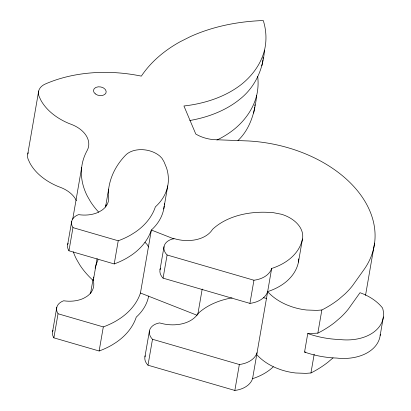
<?xml version="1.0" encoding="UTF-8"?>
<svg xmlns="http://www.w3.org/2000/svg" width="411" height="411" viewBox="0 0 411 411"><rect width="100%" height="100%" fill="white"/><g stroke="black" fill="none" stroke-linecap="round" stroke-linejoin="round"><path stroke-width="0.62" d="M27.763 153.991L38.675 91.011M52.608 331.492L56.78 307.413M67.692 244.432L71.704 221.277M72.732 219.14L81.676 167.498M148.669 296.059A73.415 49.967 9.8 0 1 136.277 317.092A88.185 60.016 9.8 0 1 116.03 342.461L112.167 344.906A88.185 60.016 9.8 0 1 99.133 350.999L53.872 337.842L58.043 313.763A15.556 10.588 9.8 0 1 63.664 300.775A28.066 19.101 9.8 0 0 83.628 298.299L86.721 296.537A28.066 19.101 9.8 0 0 93.287 280.59L97.109 258.545M164.184 206.055A73.415 49.967 9.8 0 1 151.361 230.026A88.185 60.016 9.8 0 1 131.114 255.401L127.246 257.846A88.185 60.016 9.8 0 1 114.217 263.939L68.956 250.782L72.968 227.627A15.556 10.588 9.8 0 1 78.588 214.64A28.066 19.101 9.8 0 0 98.553 212.163L101.645 210.401A28.066 19.101 9.8 0 0 108.211 194.454A119.308 81.198 9.8 0 1 125.576 155.204A21.685 14.76 9.8 0 1 159.869 156.118L161.96 158.286L164.066 161.872L166.517 167.847A73.415 49.967 9.8 0 1 155.368 206.872A88.185 60.016 9.8 0 1 135.127 232.246L131.258 234.691A88.185 60.016 9.8 0 1 118.229 240.784L72.968 227.627M90.512 293.778L92.973 279.578M105.606 206.641L108.643 189.122M99.133 350.999L103.305 326.92A88.185 60.016 9.8 0 0 116.339 320.827L120.202 318.381A88.185 60.016 9.8 0 0 140.449 293.007L151.361 230.026L173.992 238.925M114.217 263.939L118.229 240.784M163.748 208.999L167.76 185.844M144.924 356.871L149.414 330.937M160.002 269.811L164.015 246.657M273.274 366.828A65.385 44.501 9.8 0 1 252.57 378.68A26.463 18.012 9.8 0 1 246.302 386.443L244.684 387.419A26.463 18.012 9.8 0 1 234.845 390.45L147.996 365.204L152.491 339.27A16.183 11.015 9.8 0 1 159.571 322.912A31.817 21.655 9.8 0 0 174.983 324.798L178.744 324.438A31.817 21.655 9.8 0 0 197.943 313.634A72.567 49.392 9.8 0 1 232.081 297.872M163.08 278.144L167.092 254.99A16.183 11.015 9.8 0 1 174.172 238.627A31.817 21.655 9.8 0 0 189.584 240.517L193.345 240.158A31.817 21.655 9.8 0 0 212.544 229.353A72.567 49.392 9.8 0 1 267.684 212.323L272.365 212.482L281.627 214.295A30.435 20.714 9.8 0 1 302.465 238.95L298.453 262.105A65.385 44.501 9.8 0 1 267.648 291.62A26.463 18.012 9.8 0 1 261.386 299.383L259.767 300.354A26.463 18.012 9.8 0 1 249.929 303.39L163.08 278.144A16.183 11.015 9.8 0 1 160.501 268.183M197.732 314.867L202.202 289.056M237.964 140.547C250.273 128.833 254.964 111.91 256.654 95.501A115.116 78.347 9.8 0 0 257.697 76.513M189.815 120.505A115.116 78.347 9.8 0 0 239.274 99.673C254.964 87.558 263.014 69.634 264.514 50.116A115.116 78.347 9.8 0 0 263.297 20.55A166.378 113.236 9.8 0 0 190.231 36.677L180.003 41.824A166.378 113.236 9.8 0 0 141.343 76.127A125.011 85.082 9.8 0 0 99.37 72.439C81.044 73.066 62.703 76.513 45.816 83.787A17.786 12.104 9.8 0 0 39.749 97.797L40.792 100.058A56.204 38.254 9.8 0 0 68.863 123.434L71.293 124.353A28.652 19.502 9.8 0 1 86.819 151.114A96.611 65.755 9.8 0 0 87.43 196.309L90.672 201.904A96.611 65.755 9.8 0 0 98.655 212.127M234.845 390.45L239.341 364.516A26.463 18.012 9.8 0 0 249.179 361.485L250.797 360.514A26.463 18.012 9.8 0 0 257.06 352.746M249.929 303.39L253.941 280.235A26.463 18.012 9.8 0 0 263.78 277.199L265.398 276.228A26.463 18.012 9.8 0 0 271.661 268.465A65.385 44.501 9.8 0 0 302.465 238.95M252.57 378.68L271.661 268.465M380.288 334.225A42.574 28.976 9.8 0 1 336.542 358.048A73.677 50.147 9.8 0 1 304.551 352.063L307.757 333.542L317.837 333.151A130.975 89.141 9.8 0 0 334.965 322.291L340.801 317.261A130.975 89.141 9.8 0 0 348.364 309.062L360.01 292.704A44.768 30.471 9.8 0 1 382.579 308.065A42.574 28.976 9.8 0 1 339.753 339.522A73.677 50.147 9.8 0 1 307.757 333.542M256.741 354.601A48.827 33.229 9.8 0 0 275.909 367.855L280.646 369.664A48.827 33.229 9.8 0 0 295.73 372.993L305.948 373.363L310.937 372.977L314.189 354.179M317.837 333.151L321.844 309.997A130.975 89.141 9.8 0 0 338.977 299.136L344.814 294.106A130.975 89.141 9.8 0 0 352.371 285.907L364.023 269.549A121.394 82.621 9.8 0 0 248.342 140.963L215.343 139.704A29.33 19.964 9.8 0 1 195.775 134.017L183.928 105.981A115.116 78.347 9.8 0 0 242.002 83.931C252.688 75.228 261.139 63.602 264.514 50.116M365.523 295.375L374.58 243.101M380.16 335.474L383.371 316.953M256.654 95.501C253.279 108.982 244.822 120.613 234.142 129.311A115.116 78.347 9.8 0 1 216.926 140.053M333.013 357.883L328.065 362.117A130.975 89.141 9.8 0 1 310.937 372.977M321.844 309.997L316.86 310.382L306.637 310.012A48.827 33.229 9.8 0 1 291.558 306.683L286.821 304.88A48.827 33.229 9.8 0 1 267.648 291.62M304.551 352.063L305.82 352.063M263.23 297.621L266.482 298.443M167.092 254.99L253.941 280.235M152.491 339.27L239.341 364.516M58.043 313.763L103.305 326.92M140.449 293.007L197.028 315.252M144.944 242.254L147.04 244.422L148.546 246.985M298.725 258.889A30.435 20.714 9.8 0 1 298.453 262.105M147.996 365.204A16.183 11.015 9.8 0 1 145.211 355.777M28.205 152.707A17.786 12.104 9.8 0 0 28.842 160.778L29.88 163.039A56.204 38.254 9.8 0 0 57.956 186.414L60.386 187.334A28.652 19.502 9.8 0 1 76.405 200.707M73.317 251.851A96.611 65.755 9.8 0 0 76.518 259.29L79.765 264.884A96.611 65.755 9.8 0 0 93.287 280.59A119.308 81.198 9.8 0 1 93.343 279.398M164.349 203.671A73.415 49.967 9.8 0 1 164.287 204.863M105.576 207.021A119.308 81.198 9.8 0 1 106.156 204.714M93.42 278.211A119.308 81.198 9.8 0 1 93.523 277.024M95.095 268.27A119.308 81.198 9.8 0 1 98.065 259.814M263.086 57.386A115.116 78.347 9.8 0 1 262.983 58.609M262.855 59.831A115.116 78.347 9.8 0 1 261.786 65.863M90.631 293.5A119.308 81.198 9.8 0 1 90.923 292.349M68.956 250.782A15.556 10.588 9.8 0 1 68.098 243.22M53.872 337.842A15.556 10.588 9.8 0 1 53.014 330.28M254.907 104.62A115.116 78.347 9.8 0 1 254.805 105.843M254.671 107.066A115.116 78.347 9.8 0 1 253.602 113.097M95.26 93.852A6.417 4.367 9.8 0 0 105.956 92.999A6.417 4.367 9.8 0 0 98.306 86.808A6.417 4.367 9.8 0 0 95.26 93.852"/></g></svg>
